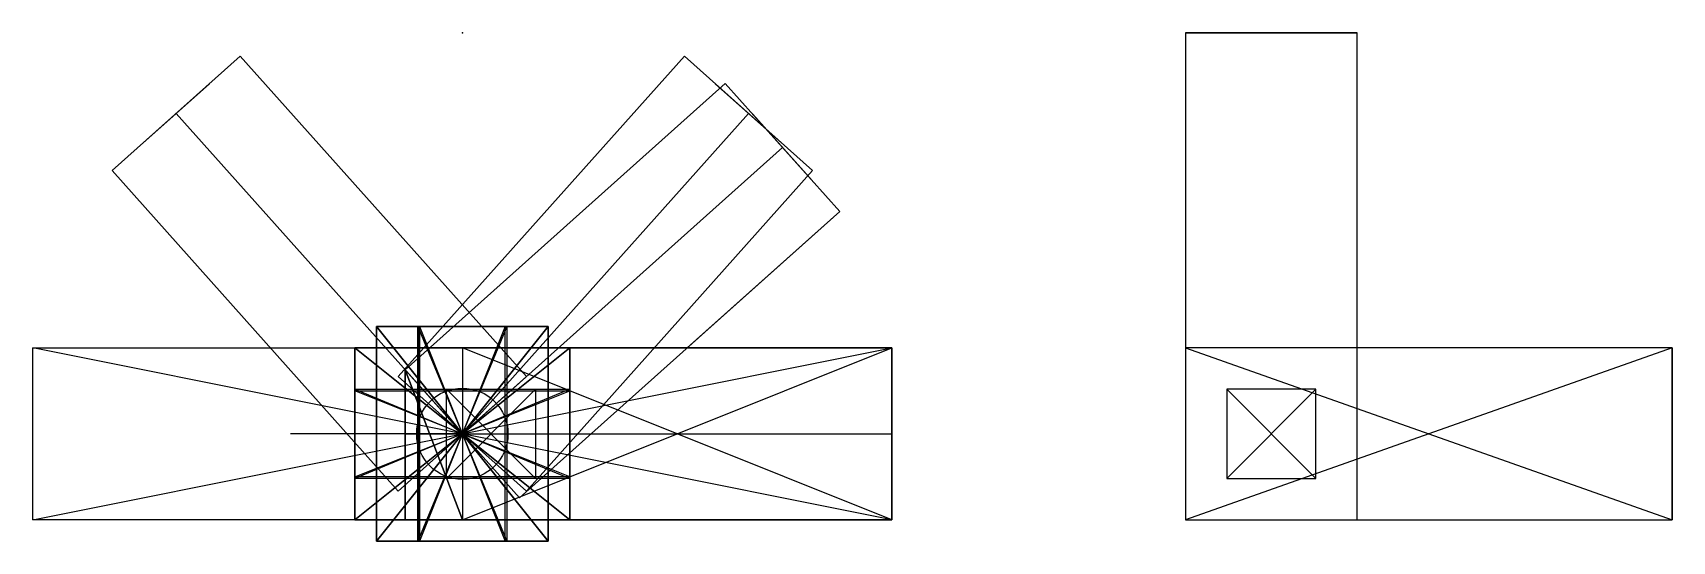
# Model space of a CAD drawing. Header units: millimetres. Extents: x -20 to 56.3, y -5 to 18.7.
import ezdxf

# ---------------------------------------------------------------- set-up
doc = ezdxf.new("R2010")
doc.units = ezdxf.units.MM
doc.header["$MEASUREMENT"] = 0
for name, color, linetype in [('2024.06.04 Joint_Carbon fiber v9_Sketch1', 7, 'Continuous'), ('2024.06.04 Joint_Carbon fiber v9_Sketch10', 7, 'Continuous'), ('2024.06.04 Joint_Carbon fiber v9_Sketch11', 7, 'Continuous'), ('2024.06.04 Joint_Carbon fiber v9_Sketch12', 7, 'Continuous'), ('2024.06.04 Joint_Carbon fiber v9_Sketch13', 7, 'Continuous'), ('2024.06.04 Joint_Carbon fiber v9_Sketch14', 7, 'Continuous'), ('2024.06.04 Joint_Carbon fiber v9_Sketch15', 7, 'Continuous'), ('2024.06.04 Joint_Carbon fiber v9_Sketch16', 7, 'Continuous'), ('2024.06.04 Joint_Carbon fiber v9_Sketch17', 7, 'Continuous'), ('2024.06.04 Joint_Carbon fiber v9_Sketch18', 7, 'Continuous'), ('2024.06.04 Joint_Carbon fiber v9_Sketch19', 7, 'Continuous'), ('2024.06.04 Joint_Carbon fiber v9_Sketch2', 7, 'Continuous'), ('2024.06.04 Joint_Carbon fiber v9_Sketch20', 7, 'Continuous'), ('2024.06.04 Joint_Carbon fiber v9_Sketch21', 7, 'Continuous'), ('2024.06.04 Joint_Carbon fiber v9_Sketch22', 7, 'Continuous'), ('2024.06.04 Joint_Carbon fiber v9_Sketch23', 7, 'Continuous'), ('2024.06.04 Joint_Carbon fiber v9_Sketch24', 7, 'Continuous'), ('2024.06.04 Joint_Carbon fiber v9_Sketch25', 7, 'Continuous'), ('2024.06.04 Joint_Carbon fiber v9_Sketch26', 7, 'Continuous'), ('2024.06.04 Joint_Carbon fiber v9_Sketch27', 7, 'Continuous'), ('2024.06.04 Joint_Carbon fiber v9_Sketch3', 7, 'Continuous'), ('2024.06.04 Joint_Carbon fiber v9_Sketch4', 7, 'Continuous'), ('2024.06.04 Joint_Carbon fiber v9_Sketch5', 7, 'Continuous'), ('2024.06.04 Joint_Carbon fiber v9_Sketch6', 7, 'Continuous'), ('2024.06.04 Joint_Carbon fiber v9_Sketch7', 7, 'Continuous'), ('2024.06.04 Joint_Carbon fiber v9_Sketch8', 7, 'Continuous'), ('2024.06.04 Joint_Carbon fiber v9_Sketch9', 7, 'Continuous')]:
    doc.layers.add(name, color=color, linetype=linetype)

msp = doc.modelspace()

# ---------------------------------------------------------------- linework, layer by layer
at = {"layer": '2024.06.04 Joint_Carbon fiber v9_Sketch1'}
for p, q in [((-4, 5), (4, 5)), ((4, -5), (-4, 5)), ((-4, -5), (4, 5)), ((-4, -5), (-4, 5)), ((2, 5), (-2, -5)), ((-2, 5), (2, -5)), ((-2, 5), (-2, -5)), ((2, 5), (-2, 5)), ((2, -5), (2, 5)), ((4, 5), (4, -5)), ((4, -5), (-4, -5)), ((-2, -5), (2, -5))]:
    msp.add_line(p, q, dxfattribs=at)
msp.add_point((0, 0), dxfattribs=at)
msp.add_point((0, 0), dxfattribs=at)
msp.add_point((0, 0), dxfattribs=at)
at = {"layer": '2024.06.04 Joint_Carbon fiber v9_Sketch10'}
for p, q in [((4, 4, 14.3), (-4, 4, 14.3)), ((-4, 4, 14.3), (-4, -4, 14.3)), ((4, -4, 14.3), (4, 4, 14.3)), ((-4, -4, 14.3), (4, -4, 14.3))]:
    msp.add_line(p, q, dxfattribs=at)
msp.add_circle((0, 0, 14.3), 2.125, dxfattribs=at)
msp.add_point((0, 0, 14.3), dxfattribs=at)
at = {"layer": '2024.06.04 Joint_Carbon fiber v9_Sketch11'}
for p, q in [((-4, 5), (-2.075, 5)), ((-4, -5), (-4, 5)), ((-4, 5), (4, 5)), ((-4, -5), (-4, 5)), ((-2.075, 5), (-2.075, -5)), ((4, 5), (4, -5)), ((-2.075, -5), (-4, -5)), ((4, -5), (-4, -5))]:
    msp.add_line(p, q, dxfattribs=at)
msp.add_point((0, 0), dxfattribs=at)
at = {"layer": '2024.06.04 Joint_Carbon fiber v9_Sketch12'}
msp.add_point((0, 0, 10.3), dxfattribs=at)
at = {"layer": '2024.06.04 Joint_Carbon fiber v9_Sketch13'}
for p, q in [((-4, 4, 14.3), (4, 4, 14.3)), ((-4, 4, 14.3), (-4, -4, 14.3)), ((4, 4, 14.3), (-4, 4, 14.3)), ((-4, -4, 14.3), (-4, 4, 14.3)), ((4, -4, 14.3), (4, 4, 14.3)), ((4, 4, 14.3), (4, -4, 14.3)), ((4, -4, 14.3), (-4, -4, 14.3)), ((-4, -4, 14.3), (4, -4, 14.3))]:
    msp.add_line(p, q, dxfattribs=at)
msp.add_circle((0, 0, 14.3), 2.125, dxfattribs=at)
msp.add_point((0, 0, 14.3), dxfattribs=at)
at = {"layer": '2024.06.04 Joint_Carbon fiber v9_Sketch14'}
for p, q in [((-16.308, 12.249), (-10.343, 17.579)), ((2.983, 2.665), (-10.343, 17.579)), ((-2.983, 2.665), (10.343, 17.579)), ((10.343, 17.579), (16.308, 12.249)), ((0, 0), (-13.325, 14.914)), ((0, 0), (13.325, 14.914)), ((-2.983, -2.665), (-16.308, 12.249)), ((2.983, -2.665), (16.308, 12.249)), ((-20, -4), (-20, 4)), ((-20, 4), (20, 4)), ((-20, -4), (20, 4)), ((20, -4), (-20, 4)), ((20, 4), (20, -4)), ((-2.983, -2.665), (2.983, 2.665)), ((2.983, -2.665), (-2.983, 2.665)), ((0, 0), (-8, 0)), ((0, 0), (20, 0)), ((20, -4), (-20, -4))]:
    msp.add_line(p, q, dxfattribs=at)
msp.add_point((0, 0), dxfattribs=at)
msp.add_point((0, 0), dxfattribs=at)
at = {"layer": '2024.06.04 Joint_Carbon fiber v9_Sketch15'}
for p, q in [((-16.308, 12.249, 8), (-10.343, 17.579, 8)), ((-10.343, 17.579), (-16.308, 12.249)), ((-10.343, 17.579, 8), (-10.343, 17.579)), ((-14.873, 13.532, 6.075), (-11.778, 16.297, 1.925)), ((-11.778, 16.297, 1.925), (-14.873, 13.532, 1.925)), ((-11.778, 16.297, 6.075), (-14.873, 13.532, 1.925)), ((-14.873, 13.532, 6.075), (-11.778, 16.297, 6.075)), ((-11.778, 16.297, 6.075), (-11.778, 16.297, 1.925)), ((-14.873, 13.532, 1.925), (-14.873, 13.532, 6.075)), ((-16.308, 12.249), (-16.308, 12.249, 8))]:
    msp.add_line(p, q, dxfattribs=at)
for p in [(-13.325, 14.914), (-13.325, 14.914, 4)]:
    msp.add_point(p, dxfattribs=at)
at = {"layer": '2024.06.04 Joint_Carbon fiber v9_Sketch16'}
for p, q in [((10.343, 17.579), (10.343, 17.579, 8)), ((16.308, 12.249), (10.343, 17.579)), ((10.343, 17.579, 8), (16.308, 12.249, 8)), ((11.778, 16.297, 6.075), (14.873, 13.532, 6.075)), ((14.873, 13.532, 6.075), (11.778, 16.297, 1.925)), ((14.873, 13.532, 1.925), (11.778, 16.297, 1.925)), ((11.778, 16.297, 1.925), (11.778, 16.297, 6.075)), ((11.778, 16.297, 6.075), (14.873, 13.532, 1.925)), ((14.873, 13.532, 6.075), (14.873, 13.532, 1.925)), ((16.308, 12.249, 8), (16.308, 12.249))]:
    msp.add_line(p, q, dxfattribs=at)
for p in [(13.325, 14.914, 4), (13.325, 14.914)]:
    msp.add_point(p, dxfattribs=at)
at = {"layer": '2024.06.04 Joint_Carbon fiber v9_Sketch17'}
for p, q in [((20, -4), (20, 4)), ((20, 4), (20, 4, 8)), ((20, 4, 8), (20, -4, 8)), ((20, -2.075, 6.075), (20, 2.075, 6.075)), ((20, 2.075, 6.075), (20, 2.075, 1.925)), ((20, 2.075, 1.925), (20, -2.075, 6.075)), ((20, 2.075, 1.925), (20, -2.075, 1.925)), ((20, -2.075, 1.925), (20, 2.075, 6.075)), ((20, -2.075, 1.925), (20, -2.075, 6.075)), ((20, -4, 8), (20, -4))]:
    msp.add_line(p, q, dxfattribs=at)
for p in [(20, 0), (20, 0, 4)]:
    msp.add_point(p, dxfattribs=at)
at = {"layer": '2024.06.04 Joint_Carbon fiber v9_Sketch18'}
for p, q in [((-2.666, 2.982), (12.243, 16.313)), ((12.243, 16.313), (17.576, 10.349)), ((0, 0), (14.91, 13.331)), ((2.666, -2.982), (17.576, 10.349)), ((20, -4), (0, 4)), ((0, 4), (0, -4)), ((20, 4), (0, 4)), ((0, -4), (20, 4)), ((20, -4), (20, 4)), ((2.666, -2.982), (-2.666, 2.982)), ((0, -4), (-2.666, 2.982)), ((0, 0), (20, 0)), ((0, -4), (20, -4))]:
    msp.add_line(p, q, dxfattribs=at)
for p in [(0, 0), (10, 0)]:
    msp.add_point(p, dxfattribs=at)
at = {"layer": '2024.06.04 Joint_Carbon fiber v9_Sketch19'}
for p, q in [((12.243, 16.313, 8), (-2.666, 2.982, 8)), ((17.576, 10.349, 8), (12.243, 16.313, 8)), ((10.475, 4, 8), (17.576, 10.349, 8)), ((20, 4, 8), (10.475, 4, 8)), ((20, -4, 8), (20, 4, 8)), ((-2.666, -4, 8), (-2.666, 2.982, 8)), ((-2.666, 2.982, 8), (0, -4, 8)), ((0, -4, 8), (-2.666, -4, 8)), ((0, -4, 8), (20, -4, 8))]:
    msp.add_line(p, q, dxfattribs=at)
msp.add_point((0, 0, 8), dxfattribs=at)
at = {"layer": '2024.06.04 Joint_Carbon fiber v9_Sketch2'}
for p, q in [((-2, 5, 4), (-4, 5, 4)), ((-4, 5, 4), (-4, -5, 4)), ((-2, -5, 4), (-2, 5, 4)), ((-5, 4, 4), (-5, -4, 4)), ((5, -4, 4), (-5, 4, 4)), ((5, 4, 4), (-5, 4, 4)), ((-5, -4, 4), (5, 4, 4)), ((5, -4, 4), (5, 4, 4)), ((-5, -2, 4), (-5, 2, 4)), ((-5, 2, 4), (5, 2, 4)), ((5, -2, 4), (-5, 2, 4)), ((-5, -2, 4), (5, 2, 4)), ((5, 2, 4), (5, -2, 4)), ((5, -2, 4), (-5, -2, 4)), ((-5, -4, 4), (5, -4, 4)), ((-4, -5, 4), (-2, -5, 4))]:
    msp.add_line(p, q, dxfattribs=at)
msp.add_point((0, 0, 4), dxfattribs=at)
msp.add_point((0, 0, 4), dxfattribs=at)
msp.add_point((0, 0, 4), dxfattribs=at)
at = {"layer": '2024.06.04 Joint_Carbon fiber v9_Sketch20'}
for p, q in [((0, -4, 8), (-2.666, 2.982, 8)), ((-2.666, 2.982, 8), (-2.666, -4, 8)), ((-0.741, -2.075, 8), (-0.741, 2.075, 8)), ((3.409, -2.075, 8), (-0.741, 2.075, 8)), ((-0.741, 2.075, 8), (3.409, 2.075, 8)), ((-0.741, -2.075, 8), (3.409, 2.075, 8)), ((3.409, 2.075, 8), (3.409, -2.075, 8)), ((-2.666, 0, 8), (1.334, 0, 8)), ((3.409, -2.075, 8), (-0.741, -2.075, 8)), ((-2.666, -4, 8), (0, -4, 8))]:
    msp.add_line(p, q, dxfattribs=at)
for p in [(0, 0, 8), (1.334, 0, 8)]:
    msp.add_point(p, dxfattribs=at)
at = {"layer": '2024.06.04 Joint_Carbon fiber v9_Sketch21'}
for p, q in [((20, 4, 8), (20, -4, 8)), ((20, -4), (20, 4)), ((20, 4), (20, 4, 8)), ((20, -4, 8), (20, -4))]:
    msp.add_line(p, q, dxfattribs=at)
at = {"layer": '2024.06.04 Joint_Carbon fiber v9_Sketch21', "extrusion": (1, 0, 0)}
msp.add_circle((0, 4, 20), 2.075, dxfattribs=at)
at = {"layer": '2024.06.04 Joint_Carbon fiber v9_Sketch21'}
msp.add_point((20, 0), dxfattribs=at)
at = {"layer": '2024.06.04 Joint_Carbon fiber v9_Sketch22'}
for p, q in [((17.576, 10.349), (12.243, 16.313)), ((12.243, 16.313), (12.243, 16.313, 8)), ((12.243, 16.313, 8), (17.576, 10.349, 8)), ((16.293, 11.784, 6.075), (13.526, 14.878, 6.075)), ((13.526, 14.878, 6.075), (16.293, 11.784, 1.925)), ((13.526, 14.878, 1.925), (16.293, 11.784, 1.925)), ((16.293, 11.784, 6.075), (13.526, 14.878, 1.925)), ((13.526, 14.878, 6.075), (13.526, 14.878, 1.925)), ((16.293, 11.784, 1.925), (16.293, 11.784, 6.075)), ((17.576, 10.349, 8), (17.576, 10.349))]:
    msp.add_line(p, q, dxfattribs=at)
for p in [(14.91, 13.331), (14.91, 13.331, 4)]:
    msp.add_point(p, dxfattribs=at)
at = {"layer": '2024.06.04 Joint_Carbon fiber v9_Sketch23'}
for p, q in [((41.667, 18.666), (33.667, 18.666)), ((33.667, 18.666), (33.667, -4)), ((41.667, -4), (41.667, 18.666)), ((33.667, 4), (33.667, -4)), ((56.333, 4), (33.667, 4)), ((56.333, 4), (33.667, -4)), ((33.667, 4), (56.333, -4)), ((56.333, -4), (56.333, 4)), ((33.667, -4), (56.333, -4)), ((33.667, -4), (41.667, -4))]:
    msp.add_line(p, q, dxfattribs=at)
for p in [(0, 0), (45, 0)]:
    msp.add_point(p, dxfattribs=at)
at = {"layer": '2024.06.04 Joint_Carbon fiber v9_Sketch24'}
for p, q in [((41.667, 18.666, 8), (33.667, 18.666, 8)), ((33.667, 18.666, 8), (33.667, -4, 8)), ((41.667, 4, 8), (41.667, 18.666, 8)), ((41.667, 4, 8), (33.667, 4, 8)), ((33.667, 4, 8), (33.667, -4, 8)), ((41.667, -4, 8), (41.667, 4, 8)), ((56.333, 4, 8), (41.667, 4, 8)), ((56.333, -4, 8), (56.333, 4, 8)), ((33.667, -4, 8), (41.667, -4, 8)), ((33.667, -4, 8), (56.333, -4, 8))]:
    msp.add_line(p, q, dxfattribs=at)
msp.add_point((0, 0, 8), dxfattribs=at)
at = {"layer": '2024.06.04 Joint_Carbon fiber v9_Sketch25'}
for p, q in [((33.667, 18.666), (33.667, 18.666, 8)), ((41.667, 18.666), (33.667, 18.666)), ((33.667, 18.666, 8), (41.667, 18.666, 8)), ((35.592, 18.666, 6.075), (35.592, 18.666, 1.925)), ((39.742, 18.666, 1.925), (35.592, 18.666, 6.075)), ((35.592, 18.666, 1.925), (39.742, 18.666, 1.925)), ((39.742, 18.666, 6.075), (35.592, 18.666, 6.075)), ((35.592, 18.666, 1.925), (39.742, 18.666, 6.075)), ((39.742, 18.666, 1.925), (39.742, 18.666, 6.075)), ((41.667, 18.666, 8), (41.667, 18.666))]:
    msp.add_line(p, q, dxfattribs=at)
for p in [(0, 18.666), (37.667, 18.666, 4)]:
    msp.add_point(p, dxfattribs=at)
at = {"layer": '2024.06.04 Joint_Carbon fiber v9_Sketch26'}
for p, q in [((41.667, 4, 22.666), (33.667, 4, 22.666)), ((33.667, 4, 22.666), (33.667, -4, 22.666)), ((41.667, -4, 22.666), (41.667, 4, 22.666)), ((35.592, 2.075, 22.666), (39.742, -2.075, 22.666)), ((39.742, 2.075, 22.666), (35.592, -2.075, 22.666)), ((35.592, 2.075, 22.666), (35.592, -2.075, 22.666)), ((39.742, 2.075, 22.666), (35.592, 2.075, 22.666)), ((39.742, -2.075, 22.666), (39.742, 2.075, 22.666)), ((35.592, -2.075, 22.666), (39.742, -2.075, 22.666)), ((33.667, -4, 22.666), (41.667, -4, 22.666))]:
    msp.add_line(p, q, dxfattribs=at)
for p in [(0, 0, 22.666), (37.667, 0, 22.666)]:
    msp.add_point(p, dxfattribs=at)
at = {"layer": '2024.06.04 Joint_Carbon fiber v9_Sketch27'}
for p, q in [((56.333, 4, 8), (56.333, -4, 8)), ((56.333, -4), (56.333, 4)), ((56.333, 4), (56.333, 4, 8)), ((56.333, -4, 8), (56.333, -4))]:
    msp.add_line(p, q, dxfattribs=at)
at = {"layer": '2024.06.04 Joint_Carbon fiber v9_Sketch27', "extrusion": (1, 0, 0)}
msp.add_circle((0, 4, 56.333), 2.075, dxfattribs=at)
at = {"layer": '2024.06.04 Joint_Carbon fiber v9_Sketch27'}
msp.add_point((56.333, 0), dxfattribs=at)
at = {"layer": '2024.06.04 Joint_Carbon fiber v9_Sketch3'}
for p, q in [((-4, 4, 8), (4, 4, 8)), ((-4, -4, 8), (-4, 4, 8)), ((4, 4, 8), (4, -4, 8)), ((-5, -2, 8), (-5, -4, 8)), ((5, -2, 8), (-5, -2, 8)), ((5, -4, 8), (5, -2, 8)), ((-5, -4, 8), (5, -4, 8)), ((4, -4, 8), (-4, -4, 8))]:
    msp.add_line(p, q, dxfattribs=at)
msp.add_point((0, 0, 8), dxfattribs=at)
at = {"layer": '2024.06.04 Joint_Carbon fiber v9_Sketch4'}
for p, q in [((4, 4, 12), (-4, 4, 12)), ((-4, 4, 12), (-4, -4, 12)), ((4, -4, 12), (4, 4, 12)), ((-4, -4, 12), (4, -4, 12))]:
    msp.add_line(p, q, dxfattribs=at)
msp.add_circle((0, 0, 12), 2.125, dxfattribs=at)
msp.add_point((0, 0, 12), dxfattribs=at)
at = {"layer": '2024.06.04 Joint_Carbon fiber v9_Sketch5'}
for p, q in [((-2.125, 5, -0.125), (2.125, 5, -0.125)), ((2.125, 5, -0.125), (-2.125, 5, 4.125)), ((-2.125, 5, 4.125), (-2.125, 5, -0.125)), ((-2.125, 5, -0.125), (2.125, 5, 4.125)), ((2.125, 5, 4.125), (-2.125, 5, 4.125)), ((2, 5, 3.268), (4, 5, 3.268)), ((4, 5), (2, 5)), ((2, 5), (2, 5, 3.268)), ((2.125, 5, -0.125), (2.125, 5, 4.125)), ((4, 5, 3.268), (4, 5))]:
    msp.add_line(p, q, dxfattribs=at)
for p in [(0, 5), (0, 5, 2)]:
    msp.add_point(p, dxfattribs=at)
at = {"layer": '2024.06.04 Joint_Carbon fiber v9_Sketch6'}
for p, q in [((5, 4, 4), (5, 4, 7.268)), ((5, 4, 7.268), (5, 2, 7.268)), ((5, 2, 4), (5, 4, 4)), ((5, 2.125, 3.875), (5, -2.125, 8.125)), ((5, -2.125, 8.125), (5, 2.125, 8.125)), ((5, 2.125, 3.875), (5, -2.125, 3.875)), ((5, 2.125, 8.125), (5, 2.125, 3.875)), ((5, -2.125, 3.875), (5, 2.125, 8.125)), ((5, 2, 7.268), (5, 2, 4)), ((5, -2.125, 3.875), (5, -2.125, 8.125))]:
    msp.add_line(p, q, dxfattribs=at)
for p in [(5, 0), (5, 0, 6)]:
    msp.add_point(p, dxfattribs=at)
at = {"layer": '2024.06.04 Joint_Carbon fiber v9_Sketch7'}
for p, q in [((-4, 5), (4, -5)), ((4, 5), (-4, -5)), ((4, 5), (-4, 5)), ((-4, 5), (-4, -5)), ((-2.075, 5), (2.075, 5)), ((-2.075, -5), (-2.075, 5)), ((-2.075, 5), (2.075, -5)), ((2.075, 5), (-2.075, -5)), ((2.075, 5), (2.075, -5)), ((4, -5), (4, 5)), ((-4, -5), (4, -5)), ((2.075, -5), (-2.075, -5))]:
    msp.add_line(p, q, dxfattribs=at)
msp.add_point((0, 0), dxfattribs=at)
msp.add_point((0, 0), dxfattribs=at)
msp.add_point((0, 0), dxfattribs=at)
at = {"layer": '2024.06.04 Joint_Carbon fiber v9_Sketch8'}
for p, q in [((4, 5, 4.15), (2.075, 5, 4.15)), ((2.075, 5, 4.15), (2.075, -5, 4.15)), ((4, -5, 4.15), (4, 5, 4.15)), ((5, 4, 4.15), (-5, -4, 4.15)), ((-5, 4, 4.15), (5, 4, 4.15)), ((-5, -4, 4.15), (-5, 4, 4.15)), ((-5, 4, 4.15), (5, -4, 4.15)), ((5, 4, 4.15), (5, -4, 4.15)), ((-5, 2.075, 4.15), (5, -2.075, 4.15)), ((5, 2.075, 4.15), (-5, -2.075, 4.15)), ((-5, -2.075, 4.15), (-5, 2.075, 4.15)), ((-5, 2.075, 4.15), (5, 2.075, 4.15)), ((5, 2.075, 4.15), (5, -2.075, 4.15)), ((5, -2.075, 4.15), (-5, -2.075, 4.15)), ((5, -4, 4.15), (-5, -4, 4.15)), ((2.075, -5, 4.15), (4, -5, 4.15))]:
    msp.add_line(p, q, dxfattribs=at)
msp.add_point((0, 0, 4.15), dxfattribs=at)
msp.add_point((0, 0, 4.15), dxfattribs=at)
msp.add_point((0, 0, 4.15), dxfattribs=at)
at = {"layer": '2024.06.04 Joint_Carbon fiber v9_Sketch9'}
for p, q in [((-4, 4, 8.3), (4, 4, 8.3)), ((-4, -4, 8.3), (-4, 4, 8.3)), ((4, 4, 8.3), (4, -4, 8.3)), ((5, -2.075, 8.3), (-5, -2.075, 8.3)), ((-5, -2.075, 8.3), (-5, -4, 8.3)), ((5, -4, 8.3), (5, -2.075, 8.3)), ((-5, -4, 8.3), (5, -4, 8.3)), ((4, -4, 8.3), (-4, -4, 8.3))]:
    msp.add_line(p, q, dxfattribs=at)
msp.add_point((0, 0, 8.3), dxfattribs=at)

doc.saveas('drawing.dxf')
